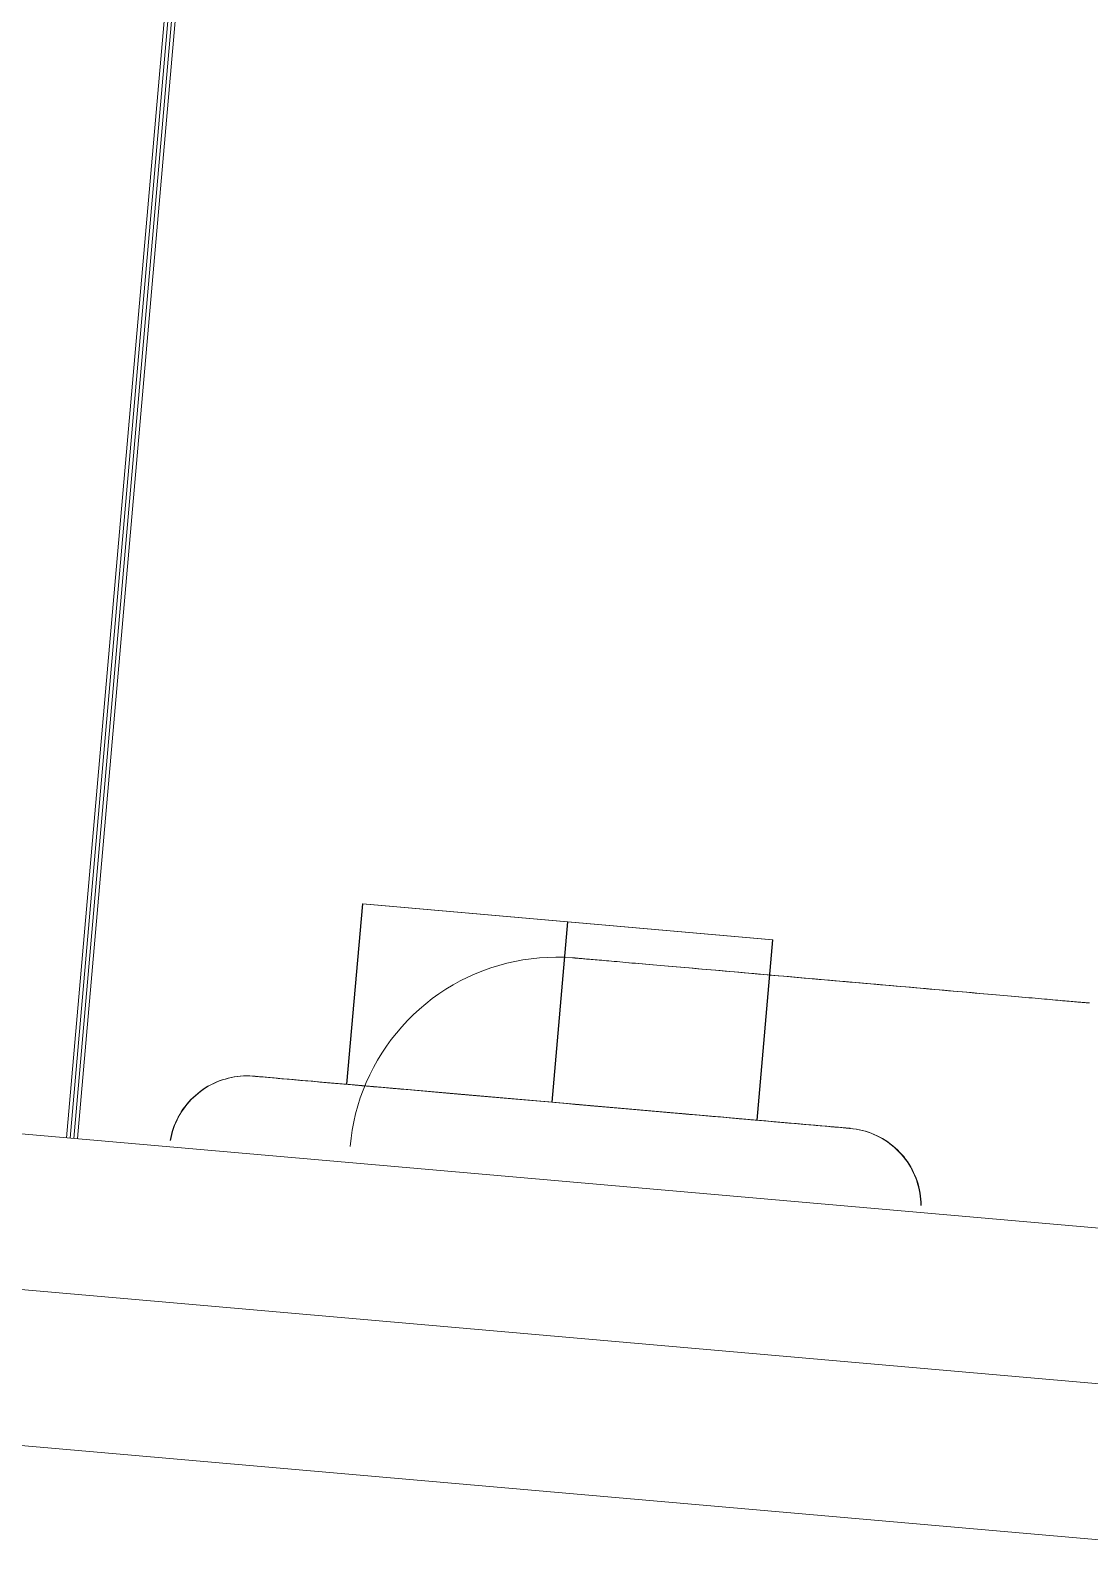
# Model space of a CAD drawing. Header units: millimetres. Extents: x 4237772 to 4686020, y -673 to 29459.
# Drawn here: x 4496054.61 to 4496075.07, y 16847.99 to 16877.48 of the extents above; entities that cross this region are included whole.
import ezdxf

# ---------------------------------------------------------------- set-up
doc = ezdxf.new("R2010")
doc.units = ezdxf.units.MM
doc.layers.add('Q-SPCQ', color=91, linetype='Continuous', lineweight=5)

# ---------------------------------------------------------------- blocks, each defined once
blk = doc.blocks.new('Static Line_Sayfa_Metal Deck_Pan Mount - Up to 15 _ pitch - Max 2 Users-1846359-SECTION - GRIDS B1-B2')
at = {"layer": 'Q-SPCQ'}
for p, q in [((4470427.756, 16856.083), (4470431.959, 16904.123)), ((4470427.828, 16856.076), (4470432.031, 16904.123)), ((4470427.9, 16856.07), (4470432.104, 16904.123)), ((4470427.972, 16856.064), (4470432.176, 16904.123)), ((4470433.171, 16857.114), (4470433.476, 16860.601)), ((4470433.171, 16857.114), (4470433.476, 16860.601)), ((4470433.479, 16860.601), (4470433.174, 16857.114)), ((4470433.479, 16860.601), (4470433.174, 16857.114)), ((4470433.483, 16860.601), (4470433.177, 16857.114)), ((4470433.483, 16860.601), (4470433.178, 16857.114)), ((4470437.44, 16860.254), (4470433.476, 16860.601)), ((4470433.476, 16860.601), (4470437.44, 16860.254)), ((4470437.444, 16860.254), (4470433.479, 16860.601)), ((4470433.479, 16860.601), (4470437.444, 16860.254)), ((4470437.447, 16860.254), (4470433.483, 16860.601)), ((4470433.483, 16860.601), (4470437.447, 16860.254)), ((4470437.135, 16856.767), (4470437.44, 16860.254)), ((4470437.44, 16860.254), (4470437.135, 16856.767)), ((4470437.138, 16856.767), (4470437.444, 16860.254)), ((4470437.444, 16860.254), (4470437.139, 16856.767)), ((4470437.142, 16856.767), (4470437.447, 16860.254)), ((4470437.447, 16860.254), (4470437.142, 16856.767)), ((4470437.44, 16860.254), (4470441.405, 16859.907)), ((4470441.405, 16859.907), (4470437.44, 16860.254)), ((4470437.444, 16860.254), (4470441.408, 16859.907)), ((4470441.408, 16859.907), (4470437.444, 16860.254)), ((4470437.447, 16860.254), (4470441.411, 16859.907)), ((4470441.411, 16859.907), (4470437.447, 16860.254)), ((4470441.1, 16856.42), (4470441.405, 16859.907)), ((4470441.1, 16856.42), (4470441.405, 16859.907)), ((4470441.408, 16859.907), (4470441.103, 16856.42)), ((4470441.408, 16859.907), (4470441.103, 16856.42)), ((4470441.411, 16859.907), (4470441.106, 16856.42)), ((4470441.411, 16859.907), (4470441.106, 16856.42)), ((4470449.862, 16854.149), (4470407.126, 16857.888)), ((4470437.135, 16856.767), (4470433.171, 16857.114)), ((4470433.171, 16857.114), (4470437.135, 16856.767)), ((4470437.139, 16856.767), (4470433.174, 16857.114)), ((4470433.174, 16857.114), (4470437.138, 16856.767)), ((4470433.177, 16857.114), (4470437.142, 16856.767)), ((4470437.142, 16856.767), (4470433.178, 16857.114)), ((4470437.135, 16856.767), (4470441.1, 16856.42)), ((4470441.1, 16856.42), (4470437.135, 16856.767)), ((4470437.138, 16856.767), (4470441.103, 16856.42)), ((4470441.103, 16856.42), (4470437.139, 16856.767)), ((4470437.142, 16856.767), (4470441.106, 16856.42)), ((4470441.106, 16856.42), (4470437.142, 16856.767)), ((4470406.864, 16854.899), (4470451.693, 16850.977)), ((4470406.864, 16854.899), (4470451.693, 16850.977)), ((4470451.432, 16847.988), (4470406.603, 16851.91))]:
    blk.add_line(p, q, dxfattribs=at)
at = {"layer": 'Q-SPCQ', "flags": 128}
for points in [[(4470433.24, 16855.913), (4470433.257, 16856.073), (4470433.28, 16856.231), (4470433.31, 16856.389), (4470433.346, 16856.545), (4470433.389, 16856.699), (4470433.437, 16856.852), (4470433.492, 16857.003), (4470433.552, 16857.151), (4470433.619, 16857.297), (4470433.691, 16857.44), (4470433.769, 16857.58), (4470433.852, 16857.717), (4470433.941, 16857.851), (4470434.035, 16857.98), (4470434.134, 16858.106), (4470434.238, 16858.228), (4470434.347, 16858.346), (4470434.461, 16858.459), (4470434.579, 16858.567), (4470434.701, 16858.671), (4470434.827, 16858.77), (4470434.957, 16858.863), (4470435.091, 16858.952), (4470435.228, 16859.035), (4470435.369, 16859.112), (4470435.512, 16859.184), (4470435.658, 16859.249), (4470435.807, 16859.309), (4470435.958, 16859.363), (4470436.111, 16859.411), (4470436.265, 16859.453), (4470436.422, 16859.489), (4470436.579, 16859.518), (4470436.738, 16859.541), (4470436.897, 16859.557), (4470437.057, 16859.568), (4470437.218, 16859.571), (4470437.378, 16859.569), (4470437.538, 16859.56), (4470437.581, 16859.556)], [(4470447.524, 16858.686), (4470447.512, 16858.687), (4470447.493, 16858.689), (4470447.465, 16858.691), (4470447.429, 16858.695), (4470447.386, 16858.698), (4470447.335, 16858.703), (4470447.276, 16858.708), (4470447.209, 16858.714), (4470447.136, 16858.72), (4470447.055, 16858.727), (4470446.966, 16858.735), (4470446.871, 16858.743), (4470446.769, 16858.752), (4470446.66, 16858.762), (4470446.544, 16858.772), (4470446.422, 16858.783), (4470446.294, 16858.794), (4470446.16, 16858.806), (4470446.02, 16858.818), (4470445.874, 16858.831), (4470445.724, 16858.844), (4470445.568, 16858.857), (4470445.407, 16858.871), (4470445.242, 16858.886), (4470445.072, 16858.901), (4470444.899, 16858.916), (4470444.722, 16858.931), (4470444.541, 16858.947), (4470444.357, 16858.963), (4470444.17, 16858.98), (4470443.981, 16858.996), (4470443.789, 16859.013), (4470443.595, 16859.03), (4470443.4, 16859.047), (4470443.203, 16859.064), (4470443.006, 16859.082), (4470442.807, 16859.099), (4470442.608, 16859.116), (4470442.409, 16859.134), (4470442.211, 16859.151), (4470442.013, 16859.168), (4470441.815, 16859.186), (4470441.619, 16859.203), (4470441.425, 16859.22), (4470441.232, 16859.237), (4470441.041, 16859.253), (4470440.853, 16859.27), (4470440.667, 16859.286), (4470440.485, 16859.302), (4470440.306, 16859.318), (4470440.13, 16859.333), (4470439.958, 16859.348), (4470439.791, 16859.363), (4470439.628, 16859.377), (4470439.469, 16859.391), (4470439.316, 16859.404), (4470439.167, 16859.417), (4470439.024, 16859.43), (4470438.887, 16859.442), (4470438.756, 16859.453), (4470438.63, 16859.464), (4470438.511, 16859.475), (4470438.399, 16859.485), (4470438.293, 16859.494), (4470438.194, 16859.503), (4470438.101, 16859.511), (4470438.016, 16859.518), (4470437.939, 16859.525), (4470437.868, 16859.531), (4470437.805, 16859.536), (4470437.75, 16859.541), (4470437.703, 16859.545), (4470437.663, 16859.549), (4470437.631, 16859.552), (4470437.607, 16859.554), (4470437.59, 16859.555), (4470437.582, 16859.556)], [(4470437.585, 16859.556), (4470437.597, 16859.555), (4470437.617, 16859.553), (4470437.644, 16859.551), (4470437.68, 16859.547), (4470437.724, 16859.544), (4470437.775, 16859.539), (4470437.833, 16859.534), (4470437.9, 16859.528), (4470437.974, 16859.522), (4470438.055, 16859.515), (4470438.143, 16859.507), (4470438.238, 16859.499), (4470438.341, 16859.49), (4470438.45, 16859.48), (4470438.565, 16859.47), (4470438.687, 16859.459), (4470438.815, 16859.448), (4470438.95, 16859.436), (4470439.089, 16859.424), (4470439.235, 16859.411), (4470439.386, 16859.398), (4470439.541, 16859.385), (4470439.702, 16859.371), (4470439.867, 16859.356), (4470440.037, 16859.341), (4470440.21, 16859.326), (4470440.388, 16859.311), (4470440.568, 16859.295), (4470440.752, 16859.279), (4470440.939, 16859.262), (4470441.129, 16859.246), (4470441.32, 16859.229), (4470441.514, 16859.212), (4470441.709, 16859.195), (4470441.906, 16859.178), (4470442.104, 16859.16), (4470442.302, 16859.143), (4470442.501, 16859.126), (4470442.7, 16859.108), (4470442.899, 16859.091), (4470443.097, 16859.074), (4470443.294, 16859.056), (4470443.49, 16859.039), (4470443.685, 16859.022), (4470443.877, 16859.005), (4470444.068, 16858.989), (4470444.256, 16858.972), (4470444.442, 16858.956), (4470444.624, 16858.94), (4470444.804, 16858.924), (4470444.979, 16858.909), (4470445.151, 16858.894), (4470445.318, 16858.879), (4470445.482, 16858.865), (4470445.64, 16858.851), (4470445.794, 16858.838), (4470445.942, 16858.825), (4470446.085, 16858.812), (4470446.222, 16858.8), (4470446.354, 16858.789), (4470446.479, 16858.778), (4470446.598, 16858.767), (4470446.711, 16858.757), (4470446.816, 16858.748), (4470446.916, 16858.739), (4470447.008, 16858.731), (4470447.093, 16858.724), (4470447.171, 16858.717), (4470447.241, 16858.711), (4470447.304, 16858.705), (4470447.359, 16858.701), (4470447.407, 16858.696), (4470447.447, 16858.693), (4470447.479, 16858.69), (4470447.503, 16858.688), (4470447.519, 16858.687), (4470447.527, 16858.686)], [(4470429.763, 16856.027), (4470429.774, 16856.086), (4470429.788, 16856.144), (4470429.803, 16856.202), (4470429.822, 16856.259), (4470429.842, 16856.316), (4470429.865, 16856.371), (4470429.889, 16856.426), (4470429.916, 16856.479), (4470429.946, 16856.532), (4470429.977, 16856.583), (4470430.01, 16856.633), (4470430.045, 16856.682), (4470430.082, 16856.729), (4470430.121, 16856.774), (4470430.162, 16856.818), (4470430.205, 16856.861), (4470430.249, 16856.901), (4470430.295, 16856.94), (4470430.342, 16856.977), (4470430.391, 16857.012), (4470430.441, 16857.045), (4470430.492, 16857.076), (4470430.545, 16857.105), (4470430.598, 16857.132), (4470430.653, 16857.157), (4470430.709, 16857.179), (4470430.765, 16857.199), (4470430.822, 16857.217), (4470430.88, 16857.233), (4470430.939, 16857.246), (4470430.998, 16857.257), (4470431.057, 16857.266), (4470431.117, 16857.272), (4470431.177, 16857.276), (4470431.237, 16857.277), (4470431.297, 16857.276), (4470431.356, 16857.273), (4470431.373, 16857.271)], [(4470429.766, 16856.027), (4470429.777, 16856.086), (4470429.791, 16856.144), (4470429.807, 16856.202), (4470429.825, 16856.259), (4470429.845, 16856.316), (4470429.868, 16856.371), (4470429.893, 16856.426), (4470429.92, 16856.479), (4470429.949, 16856.532), (4470429.98, 16856.583), (4470430.013, 16856.633), (4470430.049, 16856.682), (4470430.086, 16856.729), (4470430.125, 16856.774), (4470430.166, 16856.818), (4470430.208, 16856.861), (4470430.252, 16856.901), (4470430.298, 16856.94), (4470430.345, 16856.977), (4470430.394, 16857.012), (4470430.444, 16857.045), (4470430.495, 16857.076), (4470430.548, 16857.105), (4470430.602, 16857.132), (4470430.656, 16857.157), (4470430.712, 16857.179), (4470430.768, 16857.199), (4470430.826, 16857.217), (4470430.884, 16857.233), (4470430.942, 16857.246), (4470431.001, 16857.257), (4470431.06, 16857.266), (4470431.12, 16857.272), (4470431.18, 16857.276), (4470431.24, 16857.277), (4470431.3, 16857.276), (4470431.36, 16857.273), (4470431.376, 16857.271)], [(4470429.769, 16856.027), (4470429.781, 16856.086), (4470429.794, 16856.144), (4470429.81, 16856.202), (4470429.828, 16856.259), (4470429.849, 16856.316), (4470429.871, 16856.371), (4470429.896, 16856.426), (4470429.923, 16856.479), (4470429.952, 16856.532), (4470429.984, 16856.583), (4470430.017, 16856.633), (4470430.052, 16856.682), (4470430.089, 16856.729), (4470430.128, 16856.774), (4470430.169, 16856.818), (4470430.211, 16856.861), (4470430.256, 16856.901), (4470430.301, 16856.94), (4470430.349, 16856.977), (4470430.397, 16857.012), (4470430.447, 16857.045), (4470430.499, 16857.076), (4470430.551, 16857.105), (4470430.605, 16857.132), (4470430.66, 16857.157), (4470430.715, 16857.179), (4470430.772, 16857.199), (4470430.829, 16857.217), (4470430.887, 16857.233), (4470430.945, 16857.246), (4470431.004, 16857.257), (4470431.064, 16857.266), (4470431.123, 16857.272), (4470431.183, 16857.276), (4470431.243, 16857.277), (4470431.303, 16857.276), (4470431.363, 16857.273), (4470431.379, 16857.271)], [(4470437.135, 16856.767), (4470436.905, 16856.787), (4470436.675, 16856.808), (4470436.445, 16856.828), (4470436.217, 16856.848), (4470435.99, 16856.867), (4470435.765, 16856.887), (4470435.543, 16856.907), (4470435.323, 16856.926), (4470435.105, 16856.945), (4470434.891, 16856.964), (4470434.681, 16856.982), (4470434.474, 16857), (4470434.272, 16857.018), (4470434.074, 16857.035), (4470433.881, 16857.052), (4470433.694, 16857.068), (4470433.512, 16857.084), (4470433.336, 16857.1), (4470433.165, 16857.115), (4470433.001, 16857.129), (4470432.844, 16857.143), (4470432.694, 16857.156), (4470432.551, 16857.168), (4470432.415, 16857.18), (4470432.286, 16857.191), (4470432.166, 16857.202), (4470432.053, 16857.212), (4470431.948, 16857.221), (4470431.852, 16857.229), (4470431.764, 16857.237), (4470431.685, 16857.244), (4470431.615, 16857.25), (4470431.553, 16857.256), (4470431.5, 16857.26), (4470431.456, 16857.264), (4470431.422, 16857.267), (4470431.396, 16857.269), (4470431.38, 16857.271), (4470431.373, 16857.271)], [(4470437.139, 16856.767), (4470436.908, 16856.787), (4470436.678, 16856.808), (4470436.449, 16856.828), (4470436.221, 16856.848), (4470435.994, 16856.867), (4470435.769, 16856.887), (4470435.546, 16856.907), (4470435.326, 16856.926), (4470435.109, 16856.945), (4470434.895, 16856.964), (4470434.684, 16856.982), (4470434.478, 16857), (4470434.275, 16857.018), (4470434.078, 16857.035), (4470433.885, 16857.052), (4470433.697, 16857.068), (4470433.515, 16857.084), (4470433.339, 16857.1), (4470433.169, 16857.115), (4470433.005, 16857.129), (4470432.848, 16857.143), (4470432.697, 16857.156), (4470432.554, 16857.168), (4470432.418, 16857.18), (4470432.29, 16857.191), (4470432.169, 16857.202), (4470432.056, 16857.212), (4470431.952, 16857.221), (4470431.855, 16857.229), (4470431.768, 16857.237), (4470431.688, 16857.244), (4470431.618, 16857.25), (4470431.556, 16857.256), (4470431.504, 16857.26), (4470431.46, 16857.264), (4470431.425, 16857.267), (4470431.4, 16857.269), (4470431.383, 16857.271), (4470431.376, 16857.271)], [(4470431.377, 16857.271), (4470431.391, 16857.27), (4470431.414, 16857.268), (4470431.446, 16857.265), (4470431.487, 16857.261), (4470431.538, 16857.257), (4470431.597, 16857.252), (4470431.665, 16857.246), (4470431.742, 16857.239), (4470431.828, 16857.232), (4470431.921, 16857.223), (4470432.024, 16857.214), (4470432.134, 16857.205), (4470432.253, 16857.194), (4470432.379, 16857.183), (4470432.513, 16857.172), (4470432.654, 16857.159), (4470432.803, 16857.146), (4470432.958, 16857.133), (4470433.12, 16857.118), (4470433.289, 16857.104), (4470433.464, 16857.088), (4470433.644, 16857.073), (4470433.83, 16857.056), (4470434.022, 16857.04), (4470434.218, 16857.022), (4470434.419, 16857.005), (4470434.625, 16856.987), (4470434.834, 16856.969), (4470435.047, 16856.95), (4470435.264, 16856.931), (4470435.483, 16856.912), (4470435.705, 16856.892), (4470435.929, 16856.873), (4470436.156, 16856.853), (4470436.384, 16856.833), (4470436.613, 16856.813), (4470436.843, 16856.793), (4470437.073, 16856.773), (4470437.135, 16856.767)], [(4470437.142, 16856.767), (4470436.912, 16856.787), (4470436.681, 16856.808), (4470436.452, 16856.828), (4470436.224, 16856.848), (4470435.997, 16856.867), (4470435.772, 16856.887), (4470435.549, 16856.907), (4470435.329, 16856.926), (4470435.112, 16856.945), (4470434.898, 16856.964), (4470434.687, 16856.982), (4470434.481, 16857), (4470434.279, 16857.018), (4470434.081, 16857.035), (4470433.888, 16857.052), (4470433.701, 16857.068), (4470433.518, 16857.084), (4470433.342, 16857.1), (4470433.172, 16857.115), (4470433.008, 16857.129), (4470432.851, 16857.143), (4470432.7, 16857.156), (4470432.557, 16857.168), (4470432.421, 16857.18), (4470432.293, 16857.191), (4470432.172, 16857.202), (4470432.06, 16857.212), (4470431.955, 16857.221), (4470431.859, 16857.229), (4470431.771, 16857.237), (4470431.692, 16857.244), (4470431.621, 16857.25), (4470431.56, 16857.256), (4470431.507, 16857.26), (4470431.463, 16857.264), (4470431.429, 16857.267), (4470431.403, 16857.269), (4470431.387, 16857.271), (4470431.38, 16857.271)], [(4470431.381, 16857.271), (4470431.394, 16857.27), (4470431.417, 16857.268), (4470431.45, 16857.265), (4470431.491, 16857.261), (4470431.541, 16857.257), (4470431.6, 16857.252), (4470431.668, 16857.246), (4470431.745, 16857.239), (4470431.831, 16857.232), (4470431.925, 16857.223), (4470432.027, 16857.214), (4470432.138, 16857.205), (4470432.256, 16857.194), (4470432.382, 16857.183), (4470432.516, 16857.172), (4470432.658, 16857.159), (4470432.806, 16857.146), (4470432.962, 16857.133), (4470433.124, 16857.118), (4470433.292, 16857.104), (4470433.467, 16857.088), (4470433.647, 16857.073), (4470433.834, 16857.056), (4470434.025, 16857.04), (4470434.221, 16857.022), (4470434.422, 16857.005), (4470434.628, 16856.987), (4470434.837, 16856.969), (4470435.05, 16856.95), (4470435.267, 16856.931), (4470435.486, 16856.912), (4470435.708, 16856.892), (4470435.933, 16856.873), (4470436.159, 16856.853), (4470436.387, 16856.833), (4470436.616, 16856.813), (4470436.846, 16856.793), (4470437.076, 16856.773), (4470437.138, 16856.767)], [(4470431.384, 16857.271), (4470431.398, 16857.27), (4470431.421, 16857.268), (4470431.453, 16857.265), (4470431.494, 16857.261), (4470431.544, 16857.257), (4470431.604, 16857.252), (4470431.672, 16857.246), (4470431.749, 16857.239), (4470431.834, 16857.232), (4470431.928, 16857.223), (4470432.03, 16857.214), (4470432.141, 16857.205), (4470432.259, 16857.194), (4470432.386, 16857.183), (4470432.52, 16857.172), (4470432.661, 16857.159), (4470432.81, 16857.146), (4470432.965, 16857.133), (4470433.127, 16857.118), (4470433.296, 16857.104), (4470433.47, 16857.088), (4470433.651, 16857.073), (4470433.837, 16857.056), (4470434.028, 16857.04), (4470434.225, 16857.022), (4470434.426, 16857.005), (4470434.631, 16856.987), (4470434.841, 16856.969), (4470435.054, 16856.95), (4470435.27, 16856.931), (4470435.49, 16856.912), (4470435.712, 16856.892), (4470435.936, 16856.873), (4470436.162, 16856.853), (4470436.39, 16856.833), (4470436.619, 16856.813), (4470436.849, 16856.793), (4470437.08, 16856.773), (4470437.142, 16856.767)], [(4470442.893, 16856.263), (4470442.879, 16856.265), (4470442.856, 16856.267), (4470442.824, 16856.269), (4470442.783, 16856.273), (4470442.733, 16856.278), (4470442.673, 16856.283), (4470442.605, 16856.289), (4470442.528, 16856.295), (4470442.443, 16856.303), (4470442.349, 16856.311), (4470442.247, 16856.32), (4470442.136, 16856.33), (4470442.018, 16856.34), (4470441.891, 16856.351), (4470441.757, 16856.363), (4470441.616, 16856.375), (4470441.468, 16856.388), (4470441.312, 16856.402), (4470441.15, 16856.416), (4470440.981, 16856.431), (4470440.807, 16856.446), (4470440.626, 16856.462), (4470440.44, 16856.478), (4470440.249, 16856.495), (4470440.052, 16856.512), (4470439.851, 16856.53), (4470439.646, 16856.548), (4470439.436, 16856.566), (4470439.223, 16856.585), (4470439.007, 16856.603), (4470438.787, 16856.623), (4470438.565, 16856.642), (4470438.341, 16856.662), (4470438.115, 16856.682), (4470437.887, 16856.701), (4470437.658, 16856.722), (4470437.428, 16856.742), (4470437.197, 16856.762), (4470437.135, 16856.767)], [(4470437.135, 16856.767), (4470437.366, 16856.747), (4470437.596, 16856.727), (4470437.825, 16856.707), (4470438.053, 16856.687), (4470438.28, 16856.667), (4470438.505, 16856.647), (4470438.728, 16856.628), (4470438.948, 16856.609), (4470439.165, 16856.59), (4470439.379, 16856.571), (4470439.59, 16856.552), (4470439.796, 16856.534), (4470439.998, 16856.517), (4470440.196, 16856.499), (4470440.389, 16856.483), (4470440.577, 16856.466), (4470440.759, 16856.45), (4470440.935, 16856.435), (4470441.105, 16856.42), (4470441.269, 16856.406), (4470441.426, 16856.392), (4470441.577, 16856.379), (4470441.72, 16856.366), (4470441.856, 16856.354), (4470441.984, 16856.343), (4470442.105, 16856.332), (4470442.217, 16856.323), (4470442.322, 16856.313), (4470442.418, 16856.305), (4470442.506, 16856.297), (4470442.585, 16856.29), (4470442.656, 16856.284), (4470442.717, 16856.279), (4470442.77, 16856.274), (4470442.814, 16856.27), (4470442.849, 16856.267), (4470442.874, 16856.265), (4470442.89, 16856.264), (4470442.897, 16856.263)], [(4470437.138, 16856.767), (4470437.369, 16856.747), (4470437.599, 16856.727), (4470437.828, 16856.707), (4470438.057, 16856.687), (4470438.283, 16856.667), (4470438.508, 16856.647), (4470438.731, 16856.628), (4470438.951, 16856.609), (4470439.168, 16856.59), (4470439.383, 16856.571), (4470439.593, 16856.552), (4470439.799, 16856.534), (4470440.002, 16856.517), (4470440.199, 16856.499), (4470440.392, 16856.483), (4470440.58, 16856.466), (4470440.762, 16856.45), (4470440.938, 16856.435), (4470441.108, 16856.42), (4470441.272, 16856.406), (4470441.43, 16856.392), (4470441.58, 16856.379), (4470441.723, 16856.366), (4470441.859, 16856.354), (4470441.988, 16856.343), (4470442.108, 16856.332), (4470442.221, 16856.323), (4470442.325, 16856.313), (4470442.422, 16856.305), (4470442.509, 16856.297), (4470442.589, 16856.29), (4470442.659, 16856.284), (4470442.721, 16856.279), (4470442.774, 16856.274), (4470442.817, 16856.27), (4470442.852, 16856.267), (4470442.877, 16856.265), (4470442.894, 16856.264), (4470442.901, 16856.263)], [(4470442.896, 16856.263), (4470442.883, 16856.265), (4470442.86, 16856.267), (4470442.827, 16856.269), (4470442.786, 16856.273), (4470442.736, 16856.278), (4470442.677, 16856.283), (4470442.609, 16856.289), (4470442.532, 16856.295), (4470442.446, 16856.303), (4470442.352, 16856.311), (4470442.25, 16856.32), (4470442.139, 16856.33), (4470442.021, 16856.34), (4470441.895, 16856.351), (4470441.761, 16856.363), (4470441.619, 16856.375), (4470441.471, 16856.388), (4470441.315, 16856.402), (4470441.153, 16856.416), (4470440.985, 16856.431), (4470440.81, 16856.446), (4470440.63, 16856.462), (4470440.443, 16856.478), (4470440.252, 16856.495), (4470440.056, 16856.512), (4470439.855, 16856.53), (4470439.649, 16856.548), (4470439.44, 16856.566), (4470439.227, 16856.585), (4470439.01, 16856.603), (4470438.791, 16856.623), (4470438.569, 16856.642), (4470438.344, 16856.662), (4470438.118, 16856.682), (4470437.89, 16856.701), (4470437.661, 16856.722), (4470437.431, 16856.742), (4470437.201, 16856.762), (4470437.139, 16856.767)], [(4470442.9, 16856.263), (4470442.886, 16856.265), (4470442.863, 16856.267), (4470442.831, 16856.269), (4470442.79, 16856.273), (4470442.739, 16856.278), (4470442.68, 16856.283), (4470442.612, 16856.289), (4470442.535, 16856.295), (4470442.45, 16856.303), (4470442.356, 16856.311), (4470442.253, 16856.32), (4470442.143, 16856.33), (4470442.024, 16856.34), (4470441.898, 16856.351), (4470441.764, 16856.363), (4470441.623, 16856.375), (4470441.474, 16856.388), (4470441.319, 16856.402), (4470441.157, 16856.416), (4470440.988, 16856.431), (4470440.813, 16856.446), (4470440.633, 16856.462), (4470440.447, 16856.478), (4470440.255, 16856.495), (4470440.059, 16856.512), (4470439.858, 16856.53), (4470439.653, 16856.548), (4470439.443, 16856.566), (4470439.23, 16856.585), (4470439.014, 16856.603), (4470438.794, 16856.623), (4470438.572, 16856.642), (4470438.348, 16856.662), (4470438.121, 16856.682), (4470437.893, 16856.701), (4470437.664, 16856.722), (4470437.434, 16856.742), (4470437.204, 16856.762), (4470437.142, 16856.767)], [(4470437.142, 16856.767), (4470437.372, 16856.747), (4470437.602, 16856.727), (4470437.832, 16856.707), (4470438.06, 16856.687), (4470438.287, 16856.667), (4470438.512, 16856.647), (4470438.734, 16856.628), (4470438.954, 16856.609), (4470439.172, 16856.59), (4470439.386, 16856.571), (4470439.596, 16856.552), (4470439.803, 16856.534), (4470440.005, 16856.517), (4470440.203, 16856.499), (4470440.396, 16856.483), (4470440.583, 16856.466), (4470440.765, 16856.45), (4470440.942, 16856.435), (4470441.112, 16856.42), (4470441.276, 16856.406), (4470441.433, 16856.392), (4470441.583, 16856.379), (4470441.727, 16856.366), (4470441.862, 16856.354), (4470441.991, 16856.343), (4470442.111, 16856.332), (4470442.224, 16856.323), (4470442.329, 16856.313), (4470442.425, 16856.305), (4470442.513, 16856.297), (4470442.592, 16856.29), (4470442.662, 16856.284), (4470442.724, 16856.279), (4470442.777, 16856.274), (4470442.821, 16856.27), (4470442.855, 16856.267), (4470442.881, 16856.265), (4470442.897, 16856.264), (4470442.904, 16856.263)], [(4470442.898, 16856.263), (4470442.957, 16856.257), (4470443.017, 16856.248), (4470443.076, 16856.237), (4470443.134, 16856.223), (4470443.192, 16856.207), (4470443.249, 16856.189), (4470443.306, 16856.169), (4470443.361, 16856.146), (4470443.416, 16856.121), (4470443.469, 16856.094), (4470443.522, 16856.065), (4470443.573, 16856.034), (4470443.623, 16856.001), (4470443.672, 16855.965), (4470443.719, 16855.928), (4470443.764, 16855.889), (4470443.808, 16855.848), (4470443.851, 16855.806), (4470443.891, 16855.762), (4470443.93, 16855.716), (4470443.967, 16855.669), (4470444.002, 16855.62), (4470444.035, 16855.57), (4470444.066, 16855.519), (4470444.095, 16855.466), (4470444.122, 16855.412), (4470444.147, 16855.358), (4470444.169, 16855.302), (4470444.189, 16855.246), (4470444.207, 16855.188), (4470444.223, 16855.13), (4470444.236, 16855.072), (4470444.247, 16855.013), (4470444.256, 16854.954), (4470444.262, 16854.894), (4470444.266, 16854.834), (4470444.267, 16854.774)], [(4470442.901, 16856.263), (4470442.961, 16856.257), (4470443.02, 16856.248), (4470443.079, 16856.237), (4470443.137, 16856.223), (4470443.195, 16856.207), (4470443.253, 16856.189), (4470443.309, 16856.169), (4470443.365, 16856.146), (4470443.419, 16856.121), (4470443.473, 16856.094), (4470443.525, 16856.065), (4470443.576, 16856.034), (4470443.626, 16856.001), (4470443.675, 16855.965), (4470443.722, 16855.928), (4470443.768, 16855.889), (4470443.812, 16855.848), (4470443.854, 16855.806), (4470443.895, 16855.762), (4470443.933, 16855.716), (4470443.97, 16855.669), (4470444.005, 16855.62), (4470444.038, 16855.57), (4470444.069, 16855.519), (4470444.098, 16855.466), (4470444.125, 16855.412), (4470444.15, 16855.358), (4470444.172, 16855.302), (4470444.193, 16855.246), (4470444.21, 16855.188), (4470444.226, 16855.13), (4470444.239, 16855.072), (4470444.25, 16855.013), (4470444.259, 16854.954), (4470444.265, 16854.894), (4470444.269, 16854.834), (4470444.27, 16854.774)], [(4470442.904, 16856.263), (4470442.964, 16856.257), (4470443.023, 16856.248), (4470443.082, 16856.237), (4470443.141, 16856.223), (4470443.199, 16856.207), (4470443.256, 16856.189), (4470443.312, 16856.169), (4470443.368, 16856.146), (4470443.422, 16856.121), (4470443.476, 16856.094), (4470443.528, 16856.065), (4470443.58, 16856.034), (4470443.63, 16856.001), (4470443.678, 16855.965), (4470443.725, 16855.928), (4470443.771, 16855.889), (4470443.815, 16855.848), (4470443.857, 16855.806), (4470443.898, 16855.762), (4470443.937, 16855.716), (4470443.974, 16855.669), (4470444.009, 16855.62), (4470444.042, 16855.57), (4470444.073, 16855.519), (4470444.102, 16855.466), (4470444.129, 16855.412), (4470444.153, 16855.358), (4470444.176, 16855.302), (4470444.196, 16855.246), (4470444.214, 16855.188), (4470444.229, 16855.13), (4470444.243, 16855.072), (4470444.254, 16855.013), (4470444.262, 16854.954), (4470444.268, 16854.894), (4470444.272, 16854.834), (4470444.274, 16854.774)]]:
    blk.add_lwpolyline(points, dxfattribs=at)

msp = doc.modelspace()

# ---------------------------------------------------------------- block references
at = {"layer": 'Q-SPCQ'}
msp.add_blockref('Static Line_Sayfa_Metal Deck_Pan Mount - Up to 15 _ pitch - Max 2 Users-1846359-SECTION - GRIDS B1-B2', (25627.547, 0), dxfattribs=at)

doc.saveas('drawing.dxf')
